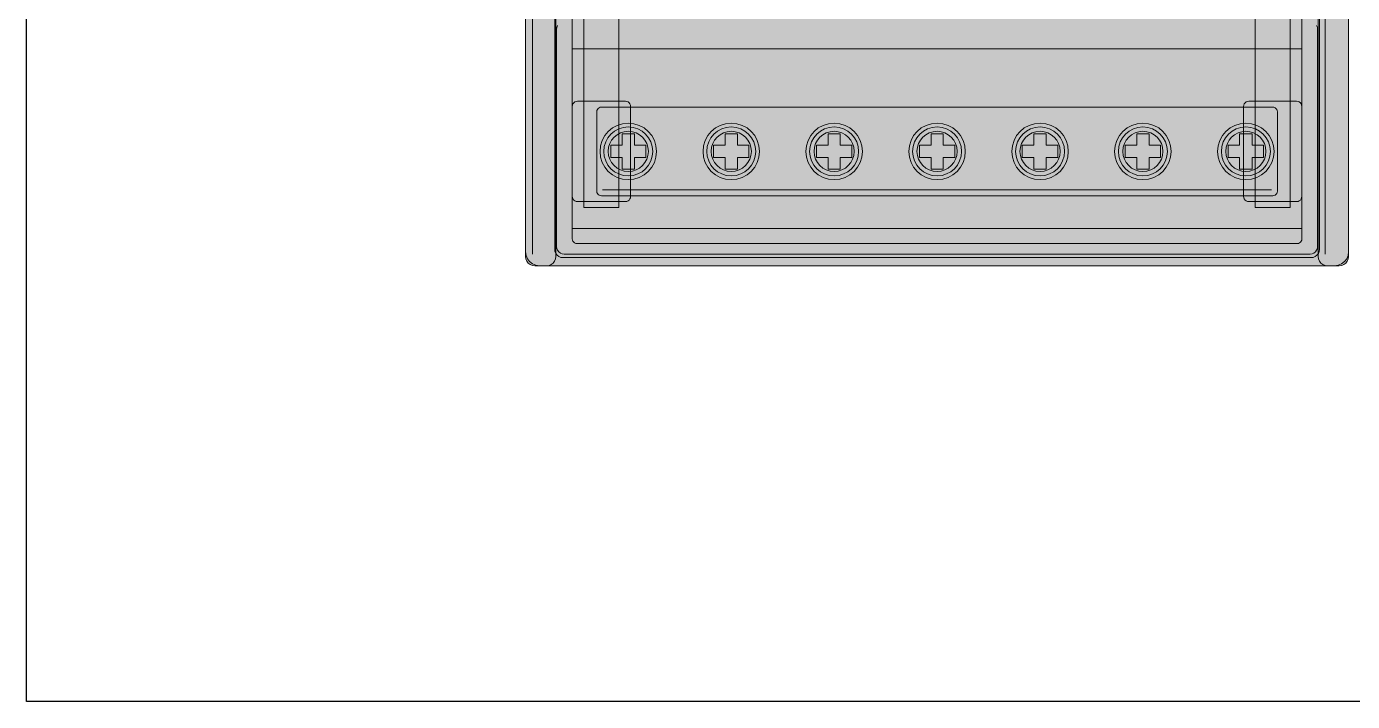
# Model space of a CAD drawing. Header units: millimetres. Extents: x 2517 to 4319, y 573 to 1664.
# Drawn here: x 2517.4 to 2631, y 573.4 to 631.2 of the extents above; entities that cross this region are included whole.
import ezdxf

# ---------------------------------------------------------------- set-up
doc = ezdxf.new("R2010")
doc.units = ezdxf.units.MM
for name, color, linetype, lineweight in [('EKF_DETAILS', 7, 'Continuous', 5), ('EKF_FILL', 7, 'Continuous', 5), ('EKF_OUTLINE', 7, 'Continuous', 13), ('EKF_TERMINALS', 7, 'Continuous', 5)]:
    doc.layers.add(name, color=color, linetype=linetype, lineweight=lineweight)

# ---------------------------------------------------------------- blocks, each defined once
blk = doc.blocks.new('EKF_CM_4x7')
at = {"layer": 'EKF_FILL', "true_color": 0xe3e8e5}
blk.add_hatch(color=254, dxfattribs=at).paths.add_polyline_path([(69.3, 88.1), (69.61, 88.06), (69.9, 87.94), (70.15, 87.75), (70.34, 87.5), (70.46, 87.21), (70.5, 86.9), (70.5, 1.2), (70.46, 0.89), (70.34, 0.6), (70.15, 0.35), (69.9, 0.16), (69.61, 0.04), (69.3, 0), (1.2, 0), (0.89, 0.04), (0.6, 0.16), (0.35, 0.35), (0.16, 0.6), (0.04, 0.89), (0, 1.2), (0, 86.9), (0.04, 87.21), (0.16, 87.5), (0.35, 87.75), (0.6, 87.94), (0.89, 88.06), (1.2, 88.1)])
at = {"layer": 'EKF_FILL', "true_color": 0xe4e9e6}
for points in [[(1.8, 87.7), (2.01, 87.67), (2.2, 87.59), (2.37, 87.47), (2.49, 87.3), (2.57, 87.11), (2.6, 86.9), (2.6, 0.8), (2.57, 0.59), (2.49, 0.4), (2.37, 0.23), (2.2, 0.11), (2.01, 0.03), (1.8, 0), (0.8, 0), (0.59, 0.03), (0.4, 0.11), (0.23, 0.23), (0.11, 0.4), (0.03, 0.59), (0, 0.8), (0, 86.9), (0.03, 87.11), (0.11, 87.3), (0.23, 87.47), (0.4, 87.59), (0.59, 87.67), (0.8, 87.7)], [(69.7, 87.7), (69.91, 87.67), (70.1, 87.59), (70.27, 87.47), (70.39, 87.3), (70.47, 87.11), (70.5, 86.9), (70.5, 0.8), (70.47, 0.59), (70.39, 0.4), (70.27, 0.23), (70.1, 0.11), (69.91, 0.03), (69.7, 0), (68.7, 0), (68.49, 0.03), (68.3, 0.11), (68.13, 0.23), (68.01, 0.4), (67.93, 0.59), (67.9, 0.8), (67.9, 86.9), (67.93, 87.11), (68.01, 87.3), (68.13, 87.47), (68.3, 87.59), (68.49, 87.67), (68.7, 87.7)]]:
    blk.add_hatch(color=254, dxfattribs=at).paths.add_polyline_path(points)
at = {"layer": 'EKF_FILL', "true_color": 0x55564e}
blk.add_hatch(color=251, dxfattribs=at).paths.add_polyline_path([(67.3, 87.7), (67.48, 87.68), (67.65, 87.61), (67.79, 87.49), (67.91, 87.35), (67.98, 87.18), (68, 87), (68, 1.4), (67.98, 1.22), (67.91, 1.05), (67.79, 0.91), (67.65, 0.79), (67.48, 0.72), (67.3, 0.7), (3.2, 0.7), (3.02, 0.72), (2.85, 0.79), (2.71, 0.91), (2.59, 1.05), (2.52, 1.22), (2.5, 1.4), (2.5, 87), (2.52, 87.18), (2.59, 87.35), (2.71, 87.49), (2.85, 87.61), (3.02, 87.68), (3.2, 87.7)])
at = {"layer": 'EKF_FILL', "true_color": 0x66665a}
blk.add_hatch(color=251, dxfattribs=at).paths.add_polyline_path([(66.1, 86.5), (66.2, 86.49), (66.3, 86.45), (66.38, 86.38), (66.45, 86.3), (66.49, 86.2), (66.5, 86.1), (66.5, 2.3), (66.49, 2.2), (66.45, 2.1), (66.38, 2.02), (66.3, 1.95), (66.2, 1.91), (66.1, 1.9), (4.4, 1.9), (4.3, 1.91), (4.2, 1.95), (4.12, 2.02), (4.05, 2.1), (4.01, 2.2), (4, 2.3), (4, 86.1), (4.01, 86.2), (4.05, 86.3), (4.12, 86.38), (4.2, 86.45), (4.3, 86.49), (4.4, 86.5)])
at = {"layer": 'EKF_FILL', "true_color": 0x7d7d6d}
for points in [[(5, 83.7), (8, 83.7), (8, 5), (5, 5)], [(62.5, 83.7), (65.5, 83.7), (65.5, 5), (62.5, 5)]]:
    blk.add_hatch(color=8, dxfattribs=at).paths.add_polyline_path(points)
at = {"layer": 'EKF_FILL', "true_color": 0x8b8e81}
blk.add_hatch(color=252, dxfattribs=at).paths.add_polyline_path([(3.3, 20.1), (67.2, 20.1), (67.2, 18.9), (3.3, 18.9)])
at = {"layer": 'EKF_FILL', "true_color": 0x56594c}
for points in [[(8.55, 14.1), (8.67, 14.08), (8.78, 14.04), (8.87, 13.96), (8.94, 13.87), (8.98, 13.76), (9, 13.65), (9, 5.95), (8.98, 5.83), (8.94, 5.72), (8.87, 5.63), (8.78, 5.56), (8.67, 5.51), (8.55, 5.5), (4.45, 5.5), (4.33, 5.51), (4.22, 5.56), (4.13, 5.63), (4.06, 5.72), (4.02, 5.83), (4, 5.95), (4, 13.65), (4.02, 13.76), (4.06, 13.87), (4.13, 13.96), (4.22, 14.04), (4.33, 14.08), (4.45, 14.1)], [(66.05, 14.1), (66.17, 14.08), (66.27, 14.04), (66.37, 13.96), (66.44, 13.87), (66.48, 13.76), (66.5, 13.65), (66.5, 5.95), (66.48, 5.83), (66.44, 5.72), (66.37, 5.63), (66.27, 5.56), (66.17, 5.51), (66.05, 5.5), (61.95, 5.5), (61.83, 5.51), (61.73, 5.56), (61.63, 5.63), (61.56, 5.72), (61.52, 5.83), (61.5, 5.95), (61.5, 13.65), (61.52, 13.76), (61.56, 13.87), (61.63, 13.96), (61.73, 14.04), (61.83, 14.08), (61.95, 14.1)]]:
    blk.add_hatch(color=251, dxfattribs=at).paths.add_polyline_path(points)
at = {"layer": 'EKF_FILL', "true_color": 0x8b805d}
blk.add_hatch(color=45, dxfattribs=at).paths.add_polyline_path([(64, 13.6), (64.1, 13.58), (64.2, 13.54), (64.28, 13.48), (64.35, 13.4), (64.39, 13.3), (64.4, 13.2), (64.4, 6.4), (64.39, 6.29), (64.35, 6.2), (64.28, 6.11), (64.2, 6.05), (64.1, 6.01), (64, 6), (6.5, 6), (6.4, 6.01), (6.3, 6.05), (6.22, 6.11), (6.15, 6.2), (6.11, 6.29), (6.1, 6.4), (6.1, 13.2), (6.11, 13.3), (6.15, 13.4), (6.22, 13.48), (6.3, 13.54), (6.4, 13.58), (6.5, 13.6)])
at = {"layer": 'EKF_FILL', "true_color": 0x625f4e}
for points in [[(11.22, 9.8), (11.2, 9.48), (11.14, 9.17), (11.04, 8.87), (10.9, 8.59), (10.72, 8.32), (10.51, 8.08), (10.27, 7.88), (10.01, 7.7), (9.73, 7.56), (9.43, 7.46), (9.12, 7.4), (8.8, 7.38), (8.48, 7.4), (8.17, 7.46), (7.87, 7.56), (7.59, 7.7), (7.33, 7.88), (7.09, 8.08), (6.88, 8.32), (6.7, 8.59), (6.56, 8.87), (6.46, 9.17), (6.4, 9.48), (6.38, 9.8), (6.4, 10.11), (6.46, 10.42), (6.56, 10.72), (6.7, 11.01), (6.88, 11.27), (7.09, 11.51), (7.33, 11.72), (7.59, 11.89), (7.87, 12.03), (8.17, 12.13), (8.48, 12.19), (8.8, 12.22), (9.12, 12.19), (9.43, 12.13), (9.73, 12.03), (10.01, 11.89), (10.27, 11.72), (10.51, 11.51), (10.72, 11.27), (10.9, 11.01), (11.04, 10.72), (11.14, 10.42), (11.2, 10.11)], [(20.04, 9.8), (20.02, 9.48), (19.95, 9.17), (19.85, 8.87), (19.71, 8.59), (19.54, 8.32), (19.33, 8.08), (19.09, 7.88), (18.83, 7.7), (18.54, 7.56), (18.24, 7.46), (17.93, 7.4), (17.62, 7.38), (17.3, 7.4), (16.99, 7.46), (16.69, 7.56), (16.41, 7.7), (16.14, 7.88), (15.91, 8.08), (15.7, 8.32), (15.52, 8.59), (15.38, 8.87), (15.28, 9.17), (15.22, 9.48), (15.2, 9.8), (15.22, 10.11), (15.28, 10.42), (15.38, 10.72), (15.52, 11.01), (15.7, 11.27), (15.91, 11.51), (16.14, 11.72), (16.41, 11.89), (16.69, 12.03), (16.99, 12.13), (17.3, 12.19), (17.62, 12.22), (17.93, 12.19), (18.24, 12.13), (18.54, 12.03), (18.83, 11.89), (19.09, 11.72), (19.33, 11.51), (19.54, 11.27), (19.71, 11.01), (19.85, 10.72), (19.95, 10.42), (20.02, 10.11)], [(28.85, 9.8), (28.83, 9.48), (28.77, 9.17), (28.67, 8.87), (28.53, 8.59), (28.35, 8.32), (28.14, 8.08), (27.91, 7.88), (27.64, 7.7), (27.36, 7.56), (27.06, 7.46), (26.75, 7.4), (26.43, 7.38), (26.12, 7.4), (25.81, 7.46), (25.51, 7.56), (25.22, 7.7), (24.96, 7.88), (24.72, 8.08), (24.51, 8.32), (24.34, 8.59), (24.2, 8.87), (24.1, 9.17), (24.03, 9.48), (24.01, 9.8), (24.03, 10.11), (24.1, 10.42), (24.2, 10.72), (24.34, 11.01), (24.51, 11.27), (24.72, 11.51), (24.96, 11.72), (25.22, 11.89), (25.51, 12.03), (25.81, 12.13), (26.12, 12.19), (26.43, 12.22), (26.75, 12.19), (27.06, 12.13), (27.36, 12.03), (27.64, 11.89), (27.91, 11.72), (28.14, 11.51), (28.35, 11.27), (28.53, 11.01), (28.67, 10.72), (28.77, 10.42), (28.83, 10.11)], [(37.67, 9.8), (37.65, 9.48), (37.59, 9.17), (37.49, 8.87), (37.35, 8.59), (37.17, 8.32), (36.96, 8.08), (36.72, 7.88), (36.46, 7.7), (36.18, 7.56), (35.88, 7.46), (35.57, 7.4), (35.25, 7.38), (34.93, 7.4), (34.62, 7.46), (34.32, 7.56), (34.04, 7.7), (33.78, 7.88), (33.54, 8.08), (33.33, 8.32), (33.15, 8.59), (33.01, 8.87), (32.91, 9.17), (32.85, 9.48), (32.83, 9.8), (32.85, 10.11), (32.91, 10.42), (33.01, 10.72), (33.15, 11.01), (33.33, 11.27), (33.54, 11.51), (33.78, 11.72), (34.04, 11.89), (34.32, 12.03), (34.62, 12.13), (34.93, 12.19), (35.25, 12.22), (35.57, 12.19), (35.88, 12.13), (36.18, 12.03), (36.46, 11.89), (36.72, 11.72), (36.96, 11.51), (37.17, 11.27), (37.35, 11.01), (37.49, 10.72), (37.59, 10.42), (37.65, 10.11)], [(46.49, 9.8), (46.47, 9.48), (46.4, 9.17), (46.3, 8.87), (46.16, 8.59), (45.99, 8.32), (45.78, 8.08), (45.54, 7.88), (45.28, 7.7), (44.99, 7.56), (44.69, 7.46), (44.38, 7.4), (44.07, 7.38), (43.75, 7.4), (43.44, 7.46), (43.14, 7.56), (42.86, 7.7), (42.59, 7.88), (42.36, 8.08), (42.15, 8.32), (41.97, 8.59), (41.83, 8.87), (41.73, 9.17), (41.67, 9.48), (41.65, 9.8), (41.67, 10.11), (41.73, 10.42), (41.83, 10.72), (41.97, 11.01), (42.15, 11.27), (42.36, 11.51), (42.59, 11.72), (42.86, 11.89), (43.14, 12.03), (43.44, 12.13), (43.75, 12.19), (44.07, 12.22), (44.38, 12.19), (44.69, 12.13), (44.99, 12.03), (45.28, 11.89), (45.54, 11.72), (45.78, 11.51), (45.99, 11.27), (46.16, 11.01), (46.3, 10.72), (46.4, 10.42), (46.47, 10.11)], [(55.3, 9.8), (55.28, 9.48), (55.22, 9.17), (55.12, 8.87), (54.98, 8.59), (54.8, 8.32), (54.59, 8.08), (54.36, 7.88), (54.09, 7.7), (53.81, 7.56), (53.51, 7.46), (53.2, 7.4), (52.88, 7.38), (52.57, 7.4), (52.26, 7.46), (51.96, 7.56), (51.67, 7.7), (51.41, 7.88), (51.17, 8.08), (50.96, 8.32), (50.79, 8.59), (50.65, 8.87), (50.55, 9.17), (50.48, 9.48), (50.46, 9.8), (50.48, 10.11), (50.55, 10.42), (50.65, 10.72), (50.79, 11.01), (50.96, 11.27), (51.17, 11.51), (51.41, 11.72), (51.67, 11.89), (51.96, 12.03), (52.26, 12.13), (52.57, 12.19), (52.88, 12.22), (53.2, 12.19), (53.51, 12.13), (53.81, 12.03), (54.09, 11.89), (54.36, 11.72), (54.59, 11.51), (54.8, 11.27), (54.98, 11.01), (55.12, 10.72), (55.22, 10.42), (55.28, 10.11)], [(64.12, 9.8), (64.1, 9.48), (64.04, 9.17), (63.94, 8.87), (63.8, 8.59), (63.62, 8.32), (63.41, 8.08), (63.17, 7.88), (62.91, 7.7), (62.63, 7.56), (62.33, 7.46), (62.02, 7.4), (61.7, 7.38), (61.38, 7.4), (61.07, 7.46), (60.77, 7.56), (60.49, 7.7), (60.23, 7.88), (59.99, 8.08), (59.78, 8.32), (59.6, 8.59), (59.46, 8.87), (59.36, 9.17), (59.3, 9.48), (59.28, 9.8), (59.3, 10.11), (59.36, 10.42), (59.46, 10.72), (59.6, 11.01), (59.78, 11.27), (59.99, 11.51), (60.23, 11.72), (60.49, 11.89), (60.77, 12.03), (61.07, 12.13), (61.38, 12.19), (61.7, 12.22), (62.02, 12.19), (62.33, 12.13), (62.63, 12.03), (62.91, 11.89), (63.17, 11.72), (63.41, 11.51), (63.62, 11.27), (63.8, 11.01), (63.94, 10.72), (64.04, 10.42), (64.1, 10.11)]]:
    blk.add_hatch(color=251, dxfattribs=at).paths.add_polyline_path(points)
at = {"layer": 'EKF_FILL', "true_color": 0x909087}
for points in [[(10.9, 9.8), (10.88, 9.52), (10.83, 9.25), (10.74, 8.99), (10.62, 8.75), (10.47, 8.52), (10.28, 8.31), (10.08, 8.13), (9.85, 7.98), (9.6, 7.86), (9.34, 7.77), (9.07, 7.71), (8.8, 7.7), (8.53, 7.71), (8.26, 7.77), (8, 7.86), (7.75, 7.98), (7.52, 8.13), (7.32, 8.31), (7.13, 8.52), (6.98, 8.75), (6.86, 8.99), (6.77, 9.25), (6.72, 9.52), (6.7, 9.8), (6.72, 10.07), (6.77, 10.34), (6.86, 10.6), (6.98, 10.85), (7.13, 11.07), (7.32, 11.28), (7.52, 11.46), (7.75, 11.61), (8, 11.74), (8.26, 11.82), (8.53, 11.88), (8.8, 11.9), (9.07, 11.88), (9.34, 11.82), (9.6, 11.74), (9.85, 11.61), (10.08, 11.46), (10.28, 11.28), (10.47, 11.07), (10.62, 10.85), (10.74, 10.6), (10.83, 10.34), (10.88, 10.07)], [(19.72, 9.8), (19.7, 9.52), (19.65, 9.25), (19.56, 8.99), (19.44, 8.75), (19.28, 8.52), (19.1, 8.31), (18.9, 8.13), (18.67, 7.98), (18.42, 7.86), (18.16, 7.77), (17.89, 7.71), (17.62, 7.7), (17.34, 7.71), (17.07, 7.77), (16.81, 7.86), (16.57, 7.98), (16.34, 8.13), (16.13, 8.31), (15.95, 8.52), (15.8, 8.75), (15.68, 8.99), (15.59, 9.25), (15.53, 9.52), (15.52, 9.8), (15.53, 10.07), (15.59, 10.34), (15.68, 10.6), (15.8, 10.85), (15.95, 11.07), (16.13, 11.28), (16.34, 11.46), (16.57, 11.61), (16.81, 11.74), (17.07, 11.82), (17.34, 11.88), (17.62, 11.9), (17.89, 11.88), (18.16, 11.82), (18.42, 11.74), (18.67, 11.61), (18.9, 11.46), (19.1, 11.28), (19.28, 11.07), (19.44, 10.85), (19.56, 10.6), (19.65, 10.34), (19.7, 10.07)], [(28.53, 9.8), (28.52, 9.52), (28.46, 9.25), (28.37, 8.99), (28.25, 8.75), (28.1, 8.52), (27.92, 8.31), (27.71, 8.13), (27.48, 7.98), (27.24, 7.86), (26.98, 7.77), (26.71, 7.71), (26.43, 7.7), (26.16, 7.71), (25.89, 7.77), (25.63, 7.86), (25.38, 7.98), (25.15, 8.13), (24.95, 8.31), (24.77, 8.52), (24.61, 8.75), (24.49, 8.99), (24.4, 9.25), (24.35, 9.52), (24.33, 9.8), (24.35, 10.07), (24.4, 10.34), (24.49, 10.6), (24.61, 10.85), (24.77, 11.07), (24.95, 11.28), (25.15, 11.46), (25.38, 11.61), (25.63, 11.74), (25.89, 11.82), (26.16, 11.88), (26.43, 11.9), (26.71, 11.88), (26.98, 11.82), (27.24, 11.74), (27.48, 11.61), (27.71, 11.46), (27.92, 11.28), (28.1, 11.07), (28.25, 10.85), (28.37, 10.6), (28.46, 10.34), (28.52, 10.07)], [(37.35, 9.8), (37.33, 9.52), (37.28, 9.25), (37.19, 8.99), (37.07, 8.75), (36.92, 8.52), (36.73, 8.31), (36.53, 8.13), (36.3, 7.98), (36.05, 7.86), (35.79, 7.77), (35.52, 7.71), (35.25, 7.7), (34.98, 7.71), (34.71, 7.77), (34.45, 7.86), (34.2, 7.98), (33.97, 8.13), (33.77, 8.31), (33.58, 8.52), (33.43, 8.75), (33.31, 8.99), (33.22, 9.25), (33.17, 9.52), (33.15, 9.8), (33.17, 10.07), (33.22, 10.34), (33.31, 10.6), (33.43, 10.85), (33.58, 11.07), (33.77, 11.28), (33.97, 11.46), (34.2, 11.61), (34.45, 11.74), (34.71, 11.82), (34.98, 11.88), (35.25, 11.9), (35.52, 11.88), (35.79, 11.82), (36.05, 11.74), (36.3, 11.61), (36.53, 11.46), (36.73, 11.28), (36.92, 11.07), (37.07, 10.85), (37.19, 10.6), (37.28, 10.34), (37.33, 10.07)], [(46.17, 9.8), (46.15, 9.52), (46.1, 9.25), (46.01, 8.99), (45.89, 8.75), (45.73, 8.52), (45.55, 8.31), (45.35, 8.13), (45.12, 7.98), (44.87, 7.86), (44.61, 7.77), (44.34, 7.71), (44.07, 7.7), (43.79, 7.71), (43.52, 7.77), (43.26, 7.86), (43.02, 7.98), (42.79, 8.13), (42.58, 8.31), (42.4, 8.52), (42.25, 8.75), (42.13, 8.99), (42.04, 9.25), (41.98, 9.52), (41.97, 9.8), (41.98, 10.07), (42.04, 10.34), (42.13, 10.6), (42.25, 10.85), (42.4, 11.07), (42.58, 11.28), (42.79, 11.46), (43.02, 11.61), (43.26, 11.74), (43.52, 11.82), (43.79, 11.88), (44.07, 11.9), (44.34, 11.88), (44.61, 11.82), (44.87, 11.74), (45.12, 11.61), (45.35, 11.46), (45.55, 11.28), (45.73, 11.07), (45.89, 10.85), (46.01, 10.6), (46.1, 10.34), (46.15, 10.07)], [(54.98, 9.8), (54.97, 9.52), (54.91, 9.25), (54.82, 8.99), (54.7, 8.75), (54.55, 8.52), (54.37, 8.31), (54.16, 8.13), (53.93, 7.98), (53.69, 7.86), (53.43, 7.77), (53.16, 7.71), (52.88, 7.7), (52.61, 7.71), (52.34, 7.77), (52.08, 7.86), (51.83, 7.98), (51.6, 8.13), (51.4, 8.31), (51.22, 8.52), (51.06, 8.75), (50.94, 8.99), (50.85, 9.25), (50.8, 9.52), (50.78, 9.8), (50.8, 10.07), (50.85, 10.34), (50.94, 10.6), (51.06, 10.85), (51.22, 11.07), (51.4, 11.28), (51.6, 11.46), (51.83, 11.61), (52.08, 11.74), (52.34, 11.82), (52.61, 11.88), (52.88, 11.9), (53.16, 11.88), (53.43, 11.82), (53.69, 11.74), (53.93, 11.61), (54.16, 11.46), (54.37, 11.28), (54.55, 11.07), (54.7, 10.85), (54.82, 10.6), (54.91, 10.34), (54.97, 10.07)], [(63.8, 9.8), (63.78, 9.52), (63.73, 9.25), (63.64, 8.99), (63.52, 8.75), (63.37, 8.52), (63.18, 8.31), (62.98, 8.13), (62.75, 7.98), (62.5, 7.86), (62.24, 7.77), (61.97, 7.71), (61.7, 7.7), (61.43, 7.71), (61.16, 7.77), (60.9, 7.86), (60.65, 7.98), (60.42, 8.13), (60.22, 8.31), (60.03, 8.52), (59.88, 8.75), (59.76, 8.99), (59.67, 9.25), (59.62, 9.52), (59.6, 9.8), (59.62, 10.07), (59.67, 10.34), (59.76, 10.6), (59.88, 10.85), (60.03, 11.07), (60.22, 11.28), (60.42, 11.46), (60.65, 11.61), (60.9, 11.74), (61.16, 11.82), (61.43, 11.88), (61.7, 11.9), (61.97, 11.88), (62.24, 11.82), (62.5, 11.74), (62.75, 11.61), (62.98, 11.46), (63.18, 11.28), (63.37, 11.07), (63.52, 10.85), (63.64, 10.6), (63.73, 10.34), (63.78, 10.07)]]:
    blk.add_hatch(color=252, dxfattribs=at).paths.add_polyline_path(points)
at = {"layer": 'EKF_FILL', "true_color": 0x797d75}
for points in [[(10.52, 9.8), (10.51, 9.57), (10.46, 9.35), (10.39, 9.14), (10.29, 8.93), (10.17, 8.75), (10.02, 8.58), (9.85, 8.43), (9.66, 8.3), (9.46, 8.2), (9.25, 8.13), (9.02, 8.09), (8.8, 8.07), (8.58, 8.09), (8.35, 8.13), (8.14, 8.2), (7.94, 8.3), (7.75, 8.43), (7.58, 8.58), (7.43, 8.75), (7.31, 8.93), (7.21, 9.14), (7.14, 9.35), (7.09, 9.57), (7.08, 9.8), (7.09, 10.02), (7.14, 10.24), (7.21, 10.45), (7.31, 10.66), (7.43, 10.84), (7.58, 11.01), (7.75, 11.16), (7.94, 11.29), (8.14, 11.39), (8.35, 11.46), (8.58, 11.5), (8.8, 11.52), (9.02, 11.5), (9.25, 11.46), (9.46, 11.39), (9.66, 11.29), (9.85, 11.16), (10.02, 11.01), (10.17, 10.84), (10.29, 10.66), (10.39, 10.45), (10.46, 10.24), (10.51, 10.02)], [(19.34, 9.8), (19.32, 9.57), (19.28, 9.35), (19.21, 9.14), (19.11, 8.93), (18.98, 8.75), (18.83, 8.58), (18.66, 8.43), (18.48, 8.3), (18.28, 8.2), (18.06, 8.13), (17.84, 8.09), (17.62, 8.07), (17.39, 8.09), (17.17, 8.13), (16.96, 8.2), (16.76, 8.3), (16.57, 8.43), (16.4, 8.58), (16.25, 8.75), (16.13, 8.93), (16.03, 9.14), (15.95, 9.35), (15.91, 9.57), (15.89, 9.8), (15.91, 10.02), (15.95, 10.24), (16.03, 10.45), (16.13, 10.66), (16.25, 10.84), (16.4, 11.01), (16.57, 11.16), (16.76, 11.29), (16.96, 11.39), (17.17, 11.46), (17.39, 11.5), (17.62, 11.52), (17.84, 11.5), (18.06, 11.46), (18.28, 11.39), (18.48, 11.29), (18.66, 11.16), (18.83, 11.01), (18.98, 10.84), (19.11, 10.66), (19.21, 10.45), (19.28, 10.24), (19.32, 10.02)], [(28.16, 9.8), (28.14, 9.57), (28.1, 9.35), (28.02, 9.14), (27.92, 8.93), (27.8, 8.75), (27.65, 8.58), (27.48, 8.43), (27.29, 8.3), (27.09, 8.2), (26.88, 8.13), (26.66, 8.09), (26.43, 8.07), (26.21, 8.09), (25.99, 8.13), (25.77, 8.2), (25.57, 8.3), (25.39, 8.43), (25.22, 8.58), (25.07, 8.75), (24.94, 8.93), (24.84, 9.14), (24.77, 9.35), (24.73, 9.57), (24.71, 9.8), (24.73, 10.02), (24.77, 10.24), (24.84, 10.45), (24.94, 10.66), (25.07, 10.84), (25.22, 11.01), (25.39, 11.16), (25.57, 11.29), (25.77, 11.39), (25.99, 11.46), (26.21, 11.5), (26.43, 11.52), (26.66, 11.5), (26.88, 11.46), (27.09, 11.39), (27.29, 11.29), (27.48, 11.16), (27.65, 11.01), (27.8, 10.84), (27.92, 10.66), (28.02, 10.45), (28.1, 10.24), (28.14, 10.02)], [(36.97, 9.8), (36.96, 9.57), (36.91, 9.35), (36.84, 9.14), (36.74, 8.93), (36.62, 8.75), (36.47, 8.58), (36.3, 8.43), (36.11, 8.3), (35.91, 8.2), (35.7, 8.13), (35.47, 8.09), (35.25, 8.07), (35.03, 8.09), (34.8, 8.13), (34.59, 8.2), (34.39, 8.3), (34.2, 8.43), (34.03, 8.58), (33.88, 8.75), (33.76, 8.93), (33.66, 9.14), (33.59, 9.35), (33.54, 9.57), (33.53, 9.8), (33.54, 10.02), (33.59, 10.24), (33.66, 10.45), (33.76, 10.66), (33.88, 10.84), (34.03, 11.01), (34.2, 11.16), (34.39, 11.29), (34.59, 11.39), (34.8, 11.46), (35.03, 11.5), (35.25, 11.52), (35.47, 11.5), (35.7, 11.46), (35.91, 11.39), (36.11, 11.29), (36.3, 11.16), (36.47, 11.01), (36.62, 10.84), (36.74, 10.66), (36.84, 10.45), (36.91, 10.24), (36.96, 10.02)], [(45.79, 9.8), (45.77, 9.57), (45.73, 9.35), (45.66, 9.14), (45.56, 8.93), (45.43, 8.75), (45.28, 8.58), (45.11, 8.43), (44.93, 8.3), (44.73, 8.2), (44.51, 8.13), (44.29, 8.09), (44.07, 8.07), (43.84, 8.09), (43.62, 8.13), (43.41, 8.2), (43.21, 8.3), (43.02, 8.43), (42.85, 8.58), (42.7, 8.75), (42.58, 8.93), (42.48, 9.14), (42.4, 9.35), (42.36, 9.57), (42.34, 9.8), (42.36, 10.02), (42.4, 10.24), (42.48, 10.45), (42.58, 10.66), (42.7, 10.84), (42.85, 11.01), (43.02, 11.16), (43.21, 11.29), (43.41, 11.39), (43.62, 11.46), (43.84, 11.5), (44.07, 11.52), (44.29, 11.5), (44.51, 11.46), (44.73, 11.39), (44.93, 11.29), (45.11, 11.16), (45.28, 11.01), (45.43, 10.84), (45.56, 10.66), (45.66, 10.45), (45.73, 10.24), (45.77, 10.02)], [(54.61, 9.8), (54.59, 9.57), (54.55, 9.35), (54.47, 9.14), (54.37, 8.93), (54.25, 8.75), (54.1, 8.58), (53.93, 8.43), (53.74, 8.3), (53.54, 8.2), (53.33, 8.13), (53.11, 8.09), (52.88, 8.07), (52.66, 8.09), (52.44, 8.13), (52.22, 8.2), (52.02, 8.3), (51.84, 8.43), (51.67, 8.58), (51.52, 8.75), (51.39, 8.93), (51.29, 9.14), (51.22, 9.35), (51.18, 9.57), (51.16, 9.8), (51.18, 10.02), (51.22, 10.24), (51.29, 10.45), (51.39, 10.66), (51.52, 10.84), (51.67, 11.01), (51.84, 11.16), (52.02, 11.29), (52.22, 11.39), (52.44, 11.46), (52.66, 11.5), (52.88, 11.52), (53.11, 11.5), (53.33, 11.46), (53.54, 11.39), (53.74, 11.29), (53.93, 11.16), (54.1, 11.01), (54.25, 10.84), (54.37, 10.66), (54.47, 10.45), (54.55, 10.24), (54.59, 10.02)], [(63.42, 9.8), (63.41, 9.57), (63.36, 9.35), (63.29, 9.14), (63.19, 8.93), (63.07, 8.75), (62.92, 8.58), (62.75, 8.43), (62.56, 8.3), (62.36, 8.2), (62.15, 8.13), (61.92, 8.09), (61.7, 8.07), (61.48, 8.09), (61.25, 8.13), (61.04, 8.2), (60.84, 8.3), (60.65, 8.43), (60.48, 8.58), (60.33, 8.75), (60.21, 8.93), (60.11, 9.14), (60.04, 9.35), (59.99, 9.57), (59.98, 9.8), (59.99, 10.02), (60.04, 10.24), (60.11, 10.45), (60.21, 10.66), (60.33, 10.84), (60.48, 11.01), (60.65, 11.16), (60.84, 11.29), (61.04, 11.39), (61.25, 11.46), (61.48, 11.5), (61.7, 11.52), (61.92, 11.5), (62.15, 11.46), (62.36, 11.39), (62.56, 11.29), (62.75, 11.16), (62.92, 11.01), (63.07, 10.84), (63.19, 10.66), (63.29, 10.45), (63.36, 10.24), (63.41, 10.02)]]:
    blk.add_hatch(color=8, dxfattribs=at).paths.add_polyline_path(points)
at = {"layer": 'EKF_FILL', "true_color": 0x40473f}
for points in [[(8.28, 11.31), (9.32, 11.31), (9.32, 10.32), (10.31, 10.32), (10.31, 9.27), (9.32, 9.27), (9.32, 8.28), (8.28, 8.28), (8.28, 9.27), (7.29, 9.27), (7.29, 10.32), (8.28, 10.32)], [(17.09, 11.31), (18.14, 11.31), (18.14, 10.32), (19.13, 10.32), (19.13, 9.27), (18.14, 9.27), (18.14, 8.28), (17.09, 8.28), (17.09, 9.27), (16.1, 9.27), (16.1, 10.32), (17.09, 10.32)], [(25.91, 11.31), (26.96, 11.31), (26.96, 10.32), (27.95, 10.32), (27.95, 9.27), (26.96, 9.27), (26.96, 8.28), (25.91, 8.28), (25.91, 9.27), (24.92, 9.27), (24.92, 10.32), (25.91, 10.32)], [(34.73, 11.31), (35.77, 11.31), (35.77, 10.32), (36.76, 10.32), (36.76, 9.27), (35.77, 9.27), (35.77, 8.28), (34.73, 8.28), (34.73, 9.27), (33.74, 9.27), (33.74, 10.32), (34.73, 10.32)], [(43.54, 11.31), (44.59, 11.31), (44.59, 10.32), (45.58, 10.32), (45.58, 9.27), (44.59, 9.27), (44.59, 8.28), (43.54, 8.28), (43.54, 9.27), (42.55, 9.27), (42.55, 10.32), (43.54, 10.32)], [(52.36, 11.31), (53.41, 11.31), (53.41, 10.32), (54.4, 10.32), (54.4, 9.27), (53.41, 9.27), (53.41, 8.28), (52.36, 8.28), (52.36, 9.27), (51.37, 9.27), (51.37, 10.32), (52.36, 10.32)], [(61.17, 11.31), (62.23, 11.31), (62.23, 10.32), (63.21, 10.32), (63.21, 9.27), (62.23, 9.27), (62.23, 8.28), (61.17, 8.28), (61.17, 9.27), (60.19, 9.27), (60.19, 10.32), (61.17, 10.32)]]:
    blk.add_hatch(color=69, dxfattribs=at).paths.add_polyline_path(points)
at = {"layer": 'EKF_FILL', "true_color": 0x383e35}
blk.add_hatch(color=250, dxfattribs=at).paths.add_polyline_path([(3.1, 3), (67.4, 3), (67.4, 1.5), (3.1, 1.5)])
at = {"layer": 'EKF_DETAILS', "color": 7, "lineweight": 5, "true_color": 0xffffff}
for p, q in [((0.6, 86.7), (0.6, 1)), ((68.5, 86.7), (68.5, 1))]:
    blk.add_line(p, q, dxfattribs=at)
at = {"layer": 'EKF_DETAILS', "color": 253, "lineweight": 5, "true_color": 0xacafa4}
blk.add_line((4, 18.6), (66.5, 18.6), dxfattribs=at)
at = {"layer": 'EKF_DETAILS', "color": 252, "lineweight": 5, "true_color": 0x9a9d8e}
blk.add_line((4, 3.2), (66.5, 3.2), dxfattribs=at)
at = {"layer": 'EKF_DETAILS', "color": 251, "lineweight": 5, "true_color": 0x485046}
for points in [[(2.6, 86.9), (2.6, 0.8), (2.57, 0.59), (2.49, 0.4), (2.37, 0.23), (2.2, 0.11), (2.01, 0.03), (1.8, 0), (0.8, 0), (0.59, 0.03), (0.4, 0.11), (0.23, 0.23), (0.11, 0.4), (0.03, 0.59), (0, 0.8), (0, 86.9)], [(70.5, 86.9), (70.5, 0.8), (70.47, 0.59), (70.39, 0.4), (70.27, 0.23), (70.1, 0.11), (69.91, 0.03), (69.7, 0), (68.7, 0), (68.49, 0.03), (68.3, 0.11), (68.13, 0.23), (68.01, 0.4), (67.93, 0.59), (67.9, 0.8), (67.9, 86.9)]]:
    blk.add_lwpolyline(points, dxfattribs=at)
at = {"layer": 'EKF_DETAILS', "color": 250, "lineweight": 5, "true_color": 0x282d29}
blk.add_lwpolyline([(68, 87), (68, 1.4), (67.98, 1.22), (67.91, 1.05), (67.79, 0.91), (67.65, 0.79), (67.48, 0.72), (67.3, 0.7), (3.2, 0.7), (3.02, 0.72), (2.85, 0.79), (2.71, 0.91), (2.59, 1.05), (2.52, 1.22), (2.5, 1.4), (2.5, 87)], dxfattribs=at)
at = {"layer": 'EKF_DETAILS', "color": 252, "lineweight": 5, "true_color": 0x8e9188}
blk.add_lwpolyline([(66.5, 86.1), (66.5, 2.3), (66.49, 2.2), (66.45, 2.1), (66.38, 2.02), (66.3, 1.95), (66.2, 1.91), (66.1, 1.9), (4.4, 1.9), (4.3, 1.91), (4.2, 1.95), (4.12, 2.02), (4.05, 2.1), (4.01, 2.2), (4, 2.3), (4, 86.1)], dxfattribs=at)
at = {"layer": 'EKF_DETAILS', "color": 59, "lineweight": 5, "true_color": 0x484d42}
for points in [[(5, 83.7), (8, 83.7), (8, 5), (5, 5)], [(62.5, 83.7), (65.5, 83.7), (65.5, 5), (62.5, 5)]]:
    blk.add_lwpolyline(points, close=True, dxfattribs=at)
at = {"layer": 'EKF_DETAILS', "color": 250, "lineweight": 5, "true_color": 0x30372f}
blk.add_lwpolyline([(67.76, 20.58), (67.83, 20.42), (67.85, 20.25), (67.85, 1.65), (67.83, 1.48), (67.76, 1.33), (67.66, 1.19), (67.53, 1.09), (67.37, 1.02), (67.2, 1), (3.3, 1), (3.13, 1.02), (2.98, 1.09), (2.84, 1.19), (2.74, 1.33), (2.67, 1.48), (2.65, 1.65), (2.65, 20.25), (2.67, 20.42), (2.74, 20.58)], dxfattribs=at)
at = {"layer": 'EKF_DETAILS', "color": 69, "lineweight": 5, "true_color": 0x40463b}
for points in [[(8.55, 14.1), (8.67, 14.08), (8.78, 14.04), (8.87, 13.96), (8.94, 13.87), (8.98, 13.76), (9, 13.65), (9, 5.95), (8.98, 5.83), (8.94, 5.72), (8.87, 5.63), (8.78, 5.56), (8.67, 5.51), (8.55, 5.5), (4.45, 5.5), (4.33, 5.51), (4.22, 5.56), (4.13, 5.63), (4.06, 5.72), (4.02, 5.83), (4, 5.95), (4, 13.65), (4.02, 13.76), (4.06, 13.87), (4.13, 13.96), (4.22, 14.04), (4.33, 14.08), (4.45, 14.1)], [(66.05, 14.1), (66.17, 14.08), (66.27, 14.04), (66.37, 13.96), (66.44, 13.87), (66.48, 13.76), (66.5, 13.65), (66.5, 5.95), (66.48, 5.83), (66.44, 5.72), (66.37, 5.63), (66.27, 5.56), (66.17, 5.51), (66.05, 5.5), (61.95, 5.5), (61.83, 5.51), (61.73, 5.56), (61.63, 5.63), (61.56, 5.72), (61.52, 5.83), (61.5, 5.95), (61.5, 13.65), (61.52, 13.76), (61.56, 13.87), (61.63, 13.96), (61.73, 14.04), (61.83, 14.08), (61.95, 14.1)]]:
    blk.add_lwpolyline(points, close=True, dxfattribs=at)
at = {"layer": 'EKF_OUTLINE', "color": 250, "lineweight": 13, "true_color": 0x303733}
blk.add_lwpolyline([(70.5, 86.9), (70.5, 1.2), (70.46, 0.89), (70.34, 0.6), (70.15, 0.35), (69.9, 0.16), (69.61, 0.04), (69.3, 0), (1.2, 0), (0.89, 0.04), (0.6, 0.16), (0.35, 0.35), (0.16, 0.6), (0.04, 0.89), (0, 1.2), (0, 86.9)], dxfattribs=at)
at = {"layer": 'EKF_TERMINALS', "color": 33, "lineweight": 5, "true_color": 0xb1a078}
blk.add_line((6.6, 6.5), (63.9, 6.5), dxfattribs=at)
at = {"layer": 'EKF_TERMINALS', "color": 59, "lineweight": 5, "true_color": 0x4b4e3f}
blk.add_lwpolyline([(64, 13.6), (64.1, 13.58), (64.2, 13.54), (64.28, 13.48), (64.35, 13.4), (64.39, 13.3), (64.4, 13.2), (64.4, 6.4), (64.39, 6.29), (64.35, 6.2), (64.28, 6.11), (64.2, 6.05), (64.1, 6.01), (64, 6), (6.5, 6), (6.4, 6.01), (6.3, 6.05), (6.22, 6.11), (6.15, 6.2), (6.11, 6.29), (6.1, 6.4), (6.1, 13.2), (6.11, 13.3), (6.15, 13.4), (6.22, 13.48), (6.3, 13.54), (6.4, 13.58), (6.5, 13.6)], close=True, dxfattribs=at)
at = {"layer": 'EKF_TERMINALS', "color": 250, "lineweight": 5, "true_color": 0x333a33}
for points in [[(8.28, 11.31), (9.32, 11.31), (9.32, 10.32), (10.31, 10.32), (10.31, 9.27), (9.32, 9.27), (9.32, 8.28), (8.28, 8.28), (8.28, 9.27), (7.29, 9.27), (7.29, 10.32), (8.28, 10.32)], [(17.09, 11.31), (18.14, 11.31), (18.14, 10.32), (19.13, 10.32), (19.13, 9.27), (18.14, 9.27), (18.14, 8.28), (17.09, 8.28), (17.09, 9.27), (16.1, 9.27), (16.1, 10.32), (17.09, 10.32)], [(25.91, 11.31), (26.96, 11.31), (26.96, 10.32), (27.95, 10.32), (27.95, 9.27), (26.96, 9.27), (26.96, 8.28), (25.91, 8.28), (25.91, 9.27), (24.92, 9.27), (24.92, 10.32), (25.91, 10.32)], [(34.73, 11.31), (35.77, 11.31), (35.77, 10.32), (36.76, 10.32), (36.76, 9.27), (35.77, 9.27), (35.77, 8.28), (34.73, 8.28), (34.73, 9.27), (33.74, 9.27), (33.74, 10.32), (34.73, 10.32)], [(43.54, 11.31), (44.59, 11.31), (44.59, 10.32), (45.58, 10.32), (45.58, 9.27), (44.59, 9.27), (44.59, 8.28), (43.54, 8.28), (43.54, 9.27), (42.55, 9.27), (42.55, 10.32), (43.54, 10.32)], [(52.36, 11.31), (53.41, 11.31), (53.41, 10.32), (54.4, 10.32), (54.4, 9.27), (53.41, 9.27), (53.41, 8.28), (52.36, 8.28), (52.36, 9.27), (51.37, 9.27), (51.37, 10.32), (52.36, 10.32)], [(61.17, 11.31), (62.23, 11.31), (62.23, 10.32), (63.21, 10.32), (63.21, 9.27), (62.23, 9.27), (62.23, 8.28), (61.17, 8.28), (61.17, 9.27), (60.19, 9.27), (60.19, 10.32), (61.17, 10.32)]]:
    blk.add_lwpolyline(points, close=True, dxfattribs=at)
at = {"layer": 'EKF_TERMINALS', "color": 250, "lineweight": 5, "true_color": 0x383a35}
for centre, radius in [((8.8, 9.8), 2.42), ((8.8, 9.8), 2.1), ((8.8, 9.8), 1.72), ((17.62, 9.8), 2.42), ((17.62, 9.8), 2.1), ((17.62, 9.8), 1.72), ((26.43, 9.8), 2.42), ((26.43, 9.8), 2.1), ((26.43, 9.8), 1.72), ((35.25, 9.8), 2.42), ((35.25, 9.8), 2.1), ((35.25, 9.8), 1.72), ((44.07, 9.8), 2.42), ((44.07, 9.8), 2.1), ((44.07, 9.8), 1.72), ((52.88, 9.8), 2.42), ((52.88, 9.8), 2.1), ((52.88, 9.8), 1.72), ((61.7, 9.8), 2.42), ((61.7, 9.8), 2.1), ((61.7, 9.8), 1.72)]:
    blk.add_circle(centre, radius, dxfattribs=at)
blk = doc.blocks.new('*U40')
blk.add_blockref('EKF_CM_4x7', (0, 0))

msp = doc.modelspace()

# ---------------------------------------------------------------- linework, layer by layer
msp.add_lwpolyline([(2517.4, 729.2), (2673.4, 729.2), (2673.4, 573.4), (2517.4, 573.4)], close=True)

# ---------------------------------------------------------------- block references
msp.add_blockref('*U40', (2560.15, 610.74))

doc.saveas('drawing.dxf')
